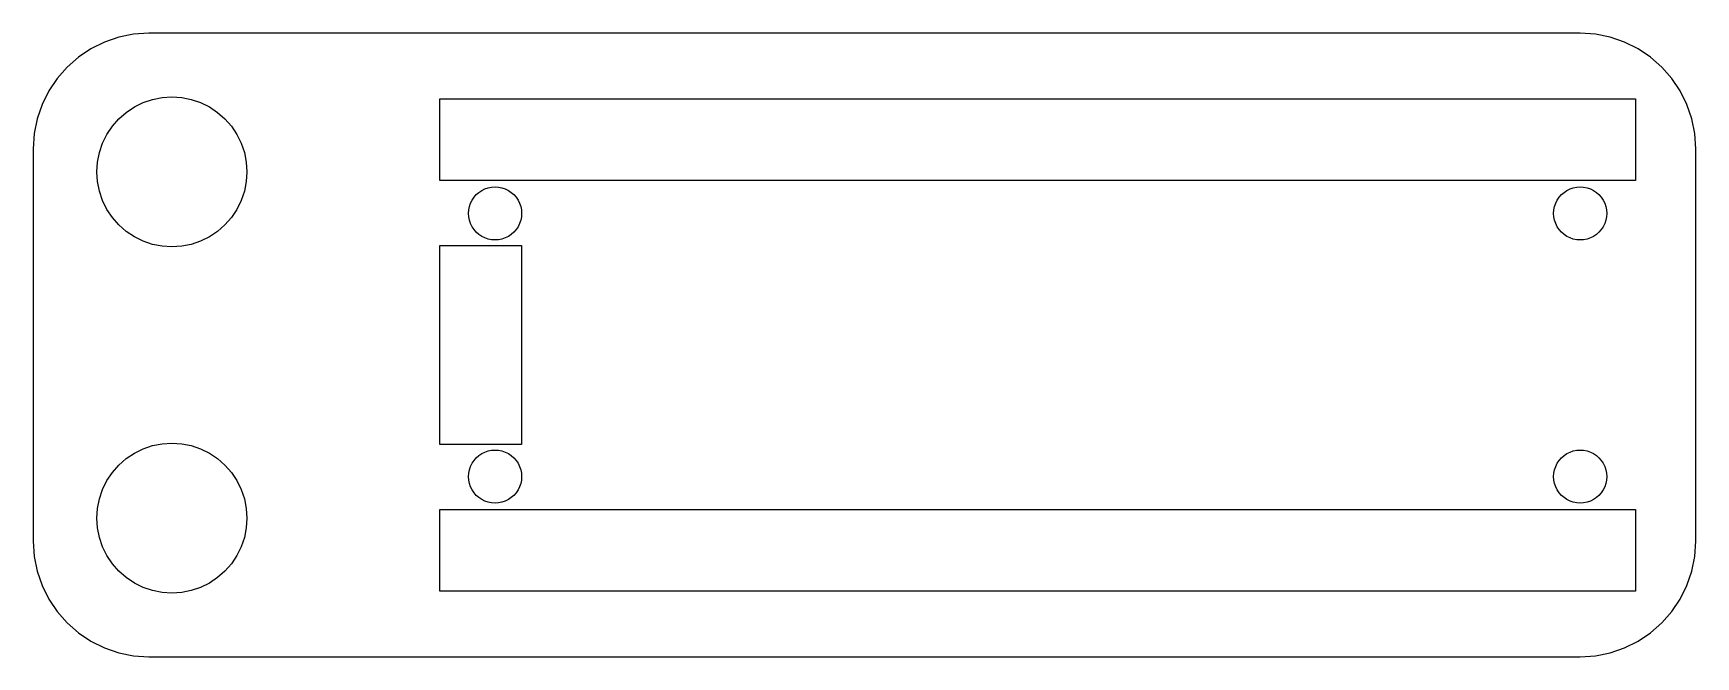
# Model space of a CAD drawing. Header units: metres. Extents: x -36 to 36, y -13.5 to 13.5.
import ezdxf

# ---------------------------------------------------------------- set-up
doc = ezdxf.new("R2010")
doc.units = ezdxf.units.M

msp = doc.modelspace()

# ---------------------------------------------------------------- linework, layer by layer
for p, q in [((-32.9184, 13.1244), (-33.505, 12.8351)), ((-32.2991, 13.3346), (-32.9184, 13.1244)), ((-31.6576, 13.4622), (-32.2991, 13.3346)), ((-31.005, 13.505), (-31.6576, 13.4622)), ((31.005, 13.505), (-31.005, 13.505)), ((31.6576, 13.4622), (31.005, 13.505)), ((32.2991, 13.3346), (31.6576, 13.4622)), ((32.9184, 13.1244), (32.2991, 13.3346)), ((33.505, 12.8351), (32.9184, 13.1244)), ((-34.0488, 12.4718), (-34.5405, 12.0405)), ((-33.505, 12.8351), (-34.0488, 12.4718)), ((34.0488, 12.4718), (33.505, 12.8351)), ((34.5405, 12.0405), (34.0488, 12.4718)), ((-34.9718, 11.5488), (-35.3351, 11.005)), ((-34.5405, 12.0405), (-34.9718, 11.5488)), ((34.9718, 11.5488), (34.5405, 12.0405)), ((35.3351, 11.005), (34.9718, 11.5488)), ((-35.3351, 11.005), (-35.6244, 10.4184)), ((35.6244, 10.4184), (35.3351, 11.005)), ((-35.6244, 10.4184), (-35.8346, 9.79909)), ((-31.9785, 10.0784), (-31.625, 10.3146)), ((-31.625, 10.3146), (-31.2437, 10.5026)), ((-31.2437, 10.5026), (-30.8412, 10.6393)), ((-30.8412, 10.6393), (-30.4242, 10.7222)), ((-30.4242, 10.7222), (-30, 10.75)), ((-30, 10.75), (-29.5758, 10.7222)), ((-29.5758, 10.7222), (-29.1588, 10.6393)), ((-29.1588, 10.6393), (-28.7563, 10.5026)), ((-28.7563, 10.5026), (-28.375, 10.3146)), ((-28.375, 10.3146), (-28.0215, 10.0784)), ((-18.4, 7.12), (-18.4, 10.66)), ((-18.4, 10.66), (33.4, 10.66)), ((33.4, 10.66), (33.4, 7.12)), ((35.8346, 9.79909), (35.6244, 10.4184)), ((-35.8346, 9.79909), (-35.9622, 9.15762)), ((-32.8146, 9.125), (-32.5784, 9.47847)), ((-32.5784, 9.47847), (-32.2981, 9.7981)), ((-32.2981, 9.7981), (-31.9785, 10.0784)), ((-28.0215, 10.0784), (-27.7019, 9.7981)), ((-27.7019, 9.7981), (-27.4216, 9.47847)), ((-27.4216, 9.47847), (-27.1854, 9.125)), ((35.9622, 9.15762), (35.8346, 9.79909)), ((-35.9622, 9.15762), (-36.005, 8.50499)), ((-33.1393, 8.34116), (-33.0026, 8.74371)), ((-33.0026, 8.74371), (-32.8146, 9.125)), ((-27.1854, 9.125), (-26.9974, 8.74371)), ((-26.9974, 8.74371), (-26.8607, 8.34116)), ((36.005, 8.50499), (35.9622, 9.15762)), ((-36.005, 8.50499), (-36.005, -8.50499)), ((-33.25, 7.5), (-33.2222, 7.92421)), ((-33.2222, 7.92421), (-33.1393, 8.34116)), ((-26.8607, 8.34116), (-26.7778, 7.92421)), ((-26.7778, 7.92421), (-26.75, 7.5)), ((36.005, -8.50499), (36.005, 8.50499)), ((-33.2222, 7.07578), (-33.25, 7.5)), ((-26.75, 7.5), (-26.7778, 7.07578)), ((-33.1393, 6.65883), (-33.2222, 7.07578)), ((-33.0026, 6.25627), (-33.1393, 6.65883)), ((-26.8607, 6.65883), (-26.9974, 6.25627)), ((-26.7778, 7.07578), (-26.8607, 6.65883)), ((33.4, 7.12), (-18.4, 7.12)), ((-16.9124, 6.40007), (-16.8132, 6.51317)), ((-16.8132, 6.51317), (-16.7001, 6.61235)), ((-16.7001, 6.61235), (-16.575, 6.69592)), ((-16.575, 6.69592), (-16.4401, 6.76245)), ((-16.4401, 6.76245), (-16.2976, 6.81081)), ((-16.2976, 6.81081), (-16.1501, 6.84015)), ((-16.1501, 6.84015), (-16, 6.84999)), ((-16, 6.84999), (-15.8499, 6.84015)), ((-15.8499, 6.84015), (-15.7023, 6.81081)), ((-15.7023, 6.81081), (-15.5599, 6.76245)), ((-15.5599, 6.76245), (-15.425, 6.69592)), ((-15.425, 6.69592), (-15.2999, 6.61235)), ((-15.2999, 6.61235), (-15.1868, 6.51317)), ((-15.1868, 6.51317), (-15.0876, 6.40007)), ((30.0876, 6.40007), (30.1868, 6.51317)), ((30.1868, 6.51317), (30.2999, 6.61235)), ((30.2999, 6.61235), (30.425, 6.69592)), ((30.425, 6.69592), (30.5599, 6.76245)), ((30.5599, 6.76245), (30.7023, 6.81081)), ((30.7023, 6.81081), (30.8499, 6.84015)), ((30.8499, 6.84015), (31, 6.84999)), ((31, 6.84999), (31.1501, 6.84015)), ((31.1501, 6.84015), (31.2976, 6.81081)), ((31.2976, 6.81081), (31.4401, 6.76245)), ((31.4401, 6.76245), (31.575, 6.69592)), ((31.575, 6.69592), (31.7001, 6.61235)), ((31.7001, 6.61235), (31.8132, 6.51317)), ((31.8132, 6.51317), (31.9124, 6.40007)), ((-32.8146, 5.875), (-33.0026, 6.25627)), ((-32.5784, 5.52151), (-32.8146, 5.875)), ((-27.1854, 5.875), (-27.4216, 5.52151)), ((-26.9974, 6.25627), (-27.1854, 5.875)), ((-17.15, 5.7), (-17.1402, 5.8501)), ((-17.1402, 5.8501), (-17.1108, 5.99763)), ((-17.1108, 5.99763), (-17.0625, 6.14008)), ((-17.0625, 6.14008), (-16.9959, 6.27499)), ((-16.9959, 6.27499), (-16.9124, 6.40007)), ((-15.0876, 6.40007), (-15.0041, 6.27499)), ((-15.0041, 6.27499), (-14.9375, 6.14008)), ((-14.9375, 6.14008), (-14.8892, 5.99763)), ((-14.8892, 5.99763), (-14.8598, 5.8501)), ((-14.8598, 5.8501), (-14.85, 5.7)), ((29.85, 5.7), (29.8598, 5.8501)), ((29.8598, 5.8501), (29.8892, 5.99763)), ((29.8892, 5.99763), (29.9375, 6.14008)), ((29.9375, 6.14008), (30.0041, 6.27499)), ((30.0041, 6.27499), (30.0876, 6.40007)), ((31.9124, 6.40007), (31.9959, 6.27499)), ((31.9959, 6.27499), (32.0625, 6.14008)), ((32.0625, 6.14008), (32.1108, 5.99763)), ((32.1108, 5.99763), (32.1402, 5.8501)), ((32.1402, 5.8501), (32.15, 5.7)), ((-32.2981, 5.20189), (-32.5784, 5.52151)), ((-31.9785, 4.9216), (-32.2981, 5.20189)), ((-27.7019, 5.20189), (-28.0215, 4.9216)), ((-27.4216, 5.52151), (-27.7019, 5.20189)), ((-17.1402, 5.54988), (-17.15, 5.7)), ((-17.1108, 5.40234), (-17.1402, 5.54988)), ((-17.0625, 5.2599), (-17.1108, 5.40234)), ((-16.9959, 5.125), (-17.0625, 5.2599)), ((-16.9124, 4.99992), (-16.9959, 5.125)), ((-15.0041, 5.125), (-15.0876, 4.99992)), ((-14.9375, 5.2599), (-15.0041, 5.125)), ((-14.8892, 5.40234), (-14.9375, 5.2599)), ((-14.8598, 5.54988), (-14.8892, 5.40234)), ((-14.85, 5.7), (-14.8598, 5.54988)), ((29.8598, 5.54988), (29.85, 5.7)), ((29.8892, 5.40234), (29.8598, 5.54988)), ((29.9375, 5.2599), (29.8892, 5.40234)), ((30.0041, 5.125), (29.9375, 5.2599)), ((30.0876, 4.99992), (30.0041, 5.125)), ((31.9959, 5.125), (31.9124, 4.99992)), ((32.0625, 5.2599), (31.9959, 5.125)), ((32.1108, 5.40234), (32.0625, 5.2599)), ((32.1402, 5.54988), (32.1108, 5.40234)), ((32.15, 5.7), (32.1402, 5.54988)), ((-31.625, 4.68541), (-31.9785, 4.9216)), ((-31.2437, 4.49739), (-31.625, 4.68541)), ((-30.8412, 4.36073), (-31.2437, 4.49739)), ((-30.4242, 4.2778), (-30.8412, 4.36073)), ((-29.1588, 4.36073), (-29.5758, 4.2778)), ((-28.7563, 4.49739), (-29.1588, 4.36073)), ((-28.375, 4.68541), (-28.7563, 4.49739)), ((-28.0215, 4.9216), (-28.375, 4.68541)), ((-16.8132, 4.88683), (-16.9124, 4.99992)), ((-16.7001, 4.78764), (-16.8132, 4.88683)), ((-16.575, 4.70406), (-16.7001, 4.78764)), ((-16.4401, 4.63753), (-16.575, 4.70406)), ((-16.2976, 4.58917), (-16.4401, 4.63753)), ((-16.1501, 4.55983), (-16.2976, 4.58917)), ((-16, 4.54999), (-16.1501, 4.55983)), ((-15.8499, 4.55983), (-16, 4.54999)), ((-15.7023, 4.58917), (-15.8499, 4.55983)), ((-15.5599, 4.63753), (-15.7023, 4.58917)), ((-15.425, 4.70406), (-15.5599, 4.63753)), ((-15.2999, 4.78764), (-15.425, 4.70406)), ((-15.1868, 4.88683), (-15.2999, 4.78764)), ((-15.0876, 4.99992), (-15.1868, 4.88683)), ((30.1868, 4.88683), (30.0876, 4.99992)), ((30.2999, 4.78764), (30.1868, 4.88683)), ((30.425, 4.70406), (30.2999, 4.78764)), ((30.5599, 4.63753), (30.425, 4.70406)), ((30.7023, 4.58917), (30.5599, 4.63753)), ((30.8499, 4.55983), (30.7023, 4.58917)), ((31, 4.54999), (30.8499, 4.55983)), ((31.1501, 4.55983), (31, 4.54999)), ((31.2976, 4.58917), (31.1501, 4.55983)), ((31.4401, 4.63753), (31.2976, 4.58917)), ((31.575, 4.70406), (31.4401, 4.63753)), ((31.7001, 4.78764), (31.575, 4.70406)), ((31.8132, 4.88683), (31.7001, 4.78764)), ((31.9124, 4.99992), (31.8132, 4.88683)), ((-30, 4.25), (-30.4242, 4.2778)), ((-29.5758, 4.2778), (-30, 4.25)), ((-18.4, -4.31), (-18.4, 4.31)), ((-18.4, 4.31), (-14.86, 4.31)), ((-14.86, 4.31), (-14.86, -4.31)), ((-30.8412, -4.36073), (-30.4242, -4.2778)), ((-30.4242, -4.2778), (-30, -4.25)), ((-30, -4.25), (-29.5758, -4.2778)), ((-29.5758, -4.2778), (-29.1588, -4.36073)), ((-14.86, -4.31), (-18.4, -4.31)), ((-32.2981, -5.20189), (-31.9785, -4.9216)), ((-31.9785, -4.9216), (-31.625, -4.68541)), ((-31.625, -4.68541), (-31.2437, -4.49739)), ((-31.2437, -4.49739), (-30.8412, -4.36073)), ((-29.1588, -4.36073), (-28.7563, -4.49739)), ((-28.7563, -4.49739), (-28.375, -4.68541)), ((-28.375, -4.68541), (-28.0215, -4.9216)), ((-28.0215, -4.9216), (-27.7019, -5.20189)), ((-16.9959, -5.125), (-16.9124, -4.99992)), ((-16.9124, -4.99992), (-16.8132, -4.88683)), ((-16.8132, -4.88683), (-16.7001, -4.78764)), ((-16.7001, -4.78764), (-16.575, -4.70406)), ((-16.575, -4.70406), (-16.4401, -4.63753)), ((-16.4401, -4.63753), (-16.2976, -4.58917)), ((-16.2976, -4.58917), (-16.1501, -4.55983)), ((-16.1501, -4.55983), (-16, -4.54999)), ((-16, -4.54999), (-15.8499, -4.55983)), ((-15.8499, -4.55983), (-15.7023, -4.58917)), ((-15.7023, -4.58917), (-15.5599, -4.63753)), ((-15.5599, -4.63753), (-15.425, -4.70406)), ((-15.425, -4.70406), (-15.2999, -4.78764)), ((-15.2999, -4.78764), (-15.1868, -4.88683)), ((-15.1868, -4.88683), (-15.0876, -4.99992)), ((-15.0876, -4.99992), (-15.0041, -5.125)), ((30.0041, -5.125), (30.0876, -4.99992)), ((30.0876, -4.99992), (30.1868, -4.88683)), ((30.1868, -4.88683), (30.2999, -4.78764)), ((30.2999, -4.78764), (30.425, -4.70406)), ((30.425, -4.70406), (30.5599, -4.63753)), ((30.5599, -4.63753), (30.7023, -4.58917)), ((30.7023, -4.58917), (30.8499, -4.55983)), ((30.8499, -4.55983), (31, -4.54999)), ((31, -4.54999), (31.1501, -4.55983)), ((31.1501, -4.55983), (31.2976, -4.58917)), ((31.2976, -4.58917), (31.4401, -4.63753)), ((31.4401, -4.63753), (31.575, -4.70406)), ((31.575, -4.70406), (31.7001, -4.78764)), ((31.7001, -4.78764), (31.8132, -4.88683)), ((31.8132, -4.88683), (31.9124, -4.99992)), ((31.9124, -4.99992), (31.9959, -5.125)), ((-32.8146, -5.875), (-32.5784, -5.52151)), ((-32.5784, -5.52151), (-32.2981, -5.20189)), ((-27.7019, -5.20189), (-27.4216, -5.52151)), ((-27.4216, -5.52151), (-27.1854, -5.875)), ((-17.15, -5.7), (-17.1402, -5.54988)), ((-17.1402, -5.8501), (-17.15, -5.7)), ((-17.1402, -5.54988), (-17.1108, -5.40234)), ((-17.1108, -5.40234), (-17.0625, -5.2599)), ((-17.0625, -5.2599), (-16.9959, -5.125)), ((-15.0041, -5.125), (-14.9375, -5.2599)), ((-14.9375, -5.2599), (-14.8892, -5.40234)), ((-14.8892, -5.40234), (-14.8598, -5.54988)), ((-14.8598, -5.54988), (-14.85, -5.7)), ((-14.85, -5.7), (-14.8598, -5.8501)), ((29.85, -5.7), (29.8598, -5.54988)), ((29.8598, -5.8501), (29.85, -5.7)), ((29.8598, -5.54988), (29.8892, -5.40234)), ((29.8892, -5.40234), (29.9375, -5.2599)), ((29.9375, -5.2599), (30.0041, -5.125)), ((31.9959, -5.125), (32.0625, -5.2599)), ((32.0625, -5.2599), (32.1108, -5.40234)), ((32.1108, -5.40234), (32.1402, -5.54988)), ((32.1402, -5.54988), (32.15, -5.7)), ((32.15, -5.7), (32.1402, -5.8501)), ((-33.1393, -6.65883), (-33.0026, -6.25627)), ((-33.0026, -6.25627), (-32.8146, -5.875)), ((-27.1854, -5.875), (-26.9974, -6.25627)), ((-26.9974, -6.25627), (-26.8607, -6.65883)), ((-17.1108, -5.99763), (-17.1402, -5.8501)), ((-17.0625, -6.14008), (-17.1108, -5.99763)), ((-16.9959, -6.27499), (-17.0625, -6.14008)), ((-16.9124, -6.40007), (-16.9959, -6.27499)), ((-16.8132, -6.51317), (-16.9124, -6.40007)), ((-15.0876, -6.40007), (-15.1868, -6.51317)), ((-15.0041, -6.27499), (-15.0876, -6.40007)), ((-14.9375, -6.14008), (-15.0041, -6.27499)), ((-14.8892, -5.99763), (-14.9375, -6.14008)), ((-14.8598, -5.8501), (-14.8892, -5.99763)), ((29.8892, -5.99763), (29.8598, -5.8501)), ((29.9375, -6.14008), (29.8892, -5.99763)), ((30.0041, -6.27499), (29.9375, -6.14008)), ((30.0876, -6.40007), (30.0041, -6.27499)), ((30.1868, -6.51317), (30.0876, -6.40007)), ((31.9124, -6.40007), (31.8132, -6.51317)), ((31.9959, -6.27499), (31.9124, -6.40007)), ((32.0625, -6.14008), (31.9959, -6.27499)), ((32.1108, -5.99763), (32.0625, -6.14008)), ((32.1402, -5.8501), (32.1108, -5.99763)), ((-33.25, -7.5), (-33.2222, -7.07578)), ((-33.2222, -7.07578), (-33.1393, -6.65883)), ((-26.8607, -6.65883), (-26.7778, -7.07578)), ((-26.7778, -7.07578), (-26.75, -7.5)), ((-18.4, -10.66), (-18.4, -7.12)), ((-18.4, -7.12), (33.4, -7.12)), ((-16.7001, -6.61235), (-16.8132, -6.51317)), ((-16.575, -6.69592), (-16.7001, -6.61235)), ((-16.4401, -6.76245), (-16.575, -6.69592)), ((-16.2976, -6.81081), (-16.4401, -6.76245)), ((-16.1501, -6.84015), (-16.2976, -6.81081)), ((-16, -6.84999), (-16.1501, -6.84015)), ((-15.8499, -6.84015), (-16, -6.84999)), ((-15.7023, -6.81081), (-15.8499, -6.84015)), ((-15.5599, -6.76245), (-15.7023, -6.81081)), ((-15.425, -6.69592), (-15.5599, -6.76245)), ((-15.2999, -6.61235), (-15.425, -6.69592)), ((-15.1868, -6.51317), (-15.2999, -6.61235)), ((30.2999, -6.61235), (30.1868, -6.51317)), ((30.425, -6.69592), (30.2999, -6.61235)), ((30.5599, -6.76245), (30.425, -6.69592)), ((30.7023, -6.81081), (30.5599, -6.76245)), ((30.8499, -6.84015), (30.7023, -6.81081)), ((31, -6.84999), (30.8499, -6.84015)), ((31.1501, -6.84015), (31, -6.84999)), ((31.2976, -6.81081), (31.1501, -6.84015)), ((31.4401, -6.76245), (31.2976, -6.81081)), ((31.575, -6.69592), (31.4401, -6.76245)), ((31.7001, -6.61235), (31.575, -6.69592)), ((31.8132, -6.51317), (31.7001, -6.61235)), ((33.4, -7.12), (33.4, -10.66)), ((-33.2222, -7.92421), (-33.25, -7.5)), ((-26.75, -7.5), (-26.7778, -7.92421)), ((-36.005, -8.50499), (-35.9622, -9.15762)), ((-33.1393, -8.34116), (-33.2222, -7.92421)), ((-33.0026, -8.74371), (-33.1393, -8.34116)), ((-26.8607, -8.34116), (-26.9974, -8.74371)), ((-26.7778, -7.92421), (-26.8607, -8.34116)), ((35.9622, -9.15762), (36.005, -8.50499)), ((-35.9622, -9.15762), (-35.8346, -9.79909)), ((-32.8146, -9.125), (-33.0026, -8.74371)), ((-32.5784, -9.47847), (-32.8146, -9.125)), ((-27.1854, -9.125), (-27.4216, -9.47847)), ((-26.9974, -8.74371), (-27.1854, -9.125)), ((35.8346, -9.79909), (35.9622, -9.15762)), ((-35.8346, -9.79909), (-35.6244, -10.4184)), ((-32.2981, -9.7981), (-32.5784, -9.47847)), ((-31.9785, -10.0784), (-32.2981, -9.7981)), ((-31.625, -10.3146), (-31.9785, -10.0784)), ((-28.0215, -10.0784), (-28.375, -10.3146)), ((-27.7019, -9.7981), (-28.0215, -10.0784)), ((-27.4216, -9.47847), (-27.7019, -9.7981)), ((35.6244, -10.4184), (35.8346, -9.79909)), ((-35.6244, -10.4184), (-35.3351, -11.005)), ((-31.2437, -10.5026), (-31.625, -10.3146)), ((-30.8412, -10.6393), (-31.2437, -10.5026)), ((-30.4242, -10.7222), (-30.8412, -10.6393)), ((-30, -10.75), (-30.4242, -10.7222)), ((-29.5758, -10.7222), (-30, -10.75)), ((-29.1588, -10.6393), (-29.5758, -10.7222)), ((-28.7563, -10.5026), (-29.1588, -10.6393)), ((-28.375, -10.3146), (-28.7563, -10.5026)), ((33.4, -10.66), (-18.4, -10.66)), ((35.3351, -11.005), (35.6244, -10.4184)), ((-35.3351, -11.005), (-34.9718, -11.5488)), ((34.9718, -11.5488), (35.3351, -11.005)), ((-34.9718, -11.5488), (-34.5405, -12.0405)), ((-34.5405, -12.0405), (-34.0488, -12.4718)), ((34.0488, -12.4718), (34.5405, -12.0405)), ((34.5405, -12.0405), (34.9718, -11.5488)), ((-34.0488, -12.4718), (-33.505, -12.8351)), ((-33.505, -12.8351), (-32.9184, -13.1244)), ((32.9184, -13.1244), (33.505, -12.8351)), ((33.505, -12.8351), (34.0488, -12.4718)), ((-32.9184, -13.1244), (-32.2991, -13.3346)), ((-32.2991, -13.3346), (-31.6576, -13.4622)), ((-31.6576, -13.4622), (-31.005, -13.505)), ((-31.005, -13.505), (31.005, -13.505)), ((31.005, -13.505), (31.6576, -13.4622)), ((31.6576, -13.4622), (32.2991, -13.3346)), ((32.2991, -13.3346), (32.9184, -13.1244))]:
    msp.add_line(p, q)

doc.saveas('drawing.dxf')
